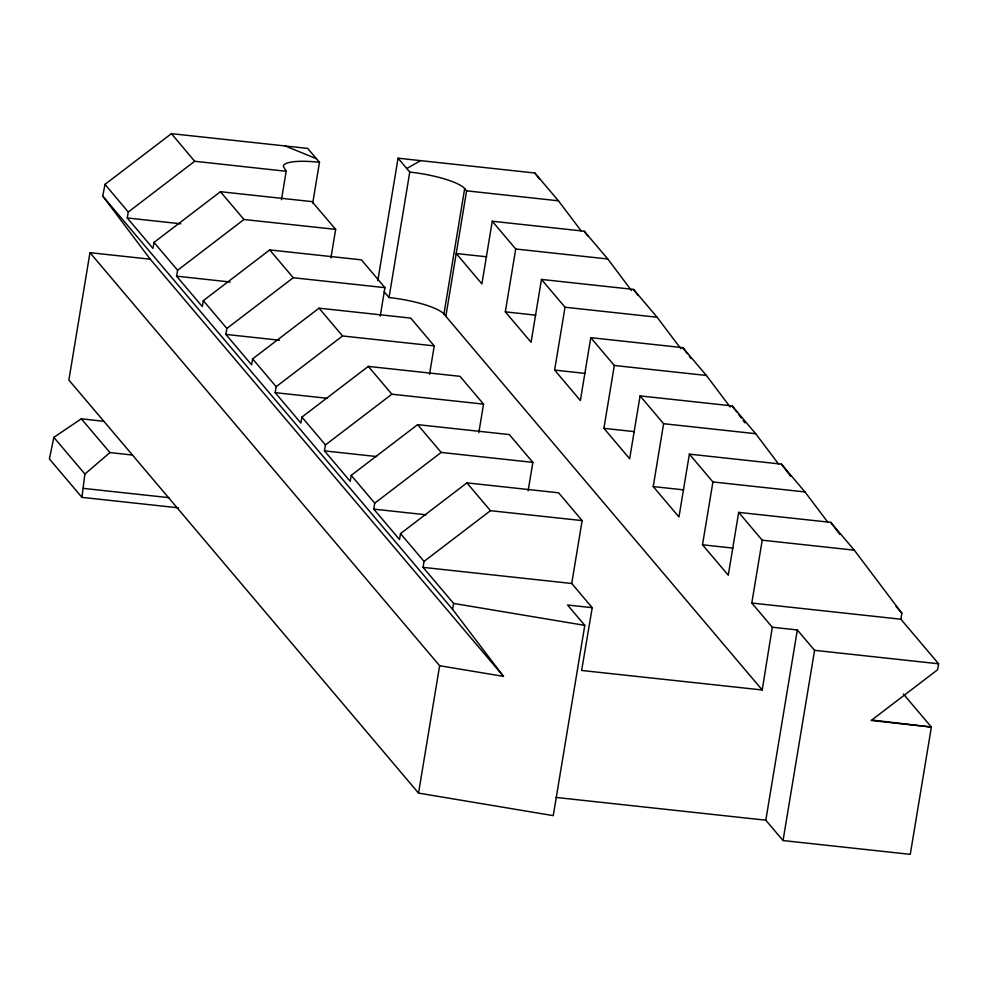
<?xml version="1.0" encoding="UTF-8"?>
<svg xmlns="http://www.w3.org/2000/svg" width="988" height="988" viewBox="0 0 988 988"><rect width="100%" height="100%" fill="white"/><g stroke="black" fill="none" stroke-linecap="round" stroke-linejoin="round"><path stroke-width="1.48" d="M178.42 507.832L81.918 497.359L84.882 474.03L109.952 452.59L132.478 455.036L418.529 793.105L553.255 815.643L584.785 625.379L567.557 605.014L592.22 607.694L581.636 670.469L762.217 689.97L772.295 627.244L751.806 603.038L762.217 540.189L738.678 512.377L728.267 575.226L702.505 544.796L712.916 481.946L689.377 454.134L678.966 516.996L653.216 486.565L663.615 423.704L640.076 395.904L629.665 458.753L603.915 428.323L614.314 365.474L590.775 337.661L580.376 400.523L554.614 370.092L565.025 307.231L541.473 279.431L531.075 342.28L505.313 311.85L515.724 249.001L492.259 221.226L481.897 283.889L456.221 253.508L466.595 190.845L464.669 188.572A46.72 10.176 9.4 0 0 409.773 172.073L398.065 158.191L377.811 280.629M132.478 455.036L68.864 380.047L89.97 252.669L439.635 665.727L503.485 676.372L452.615 609.374L453.591 603.421L423.062 567.359L424.05 561.394L490.468 510.685L582.142 520.602L571.731 583.488L592.22 607.694M380.232 316.098L384.95 287.656L361.41 259.844L269.724 249.927L203.306 300.636L202.33 306.601L176.568 276.171L177.618 270.255L243.974 219.497L335.661 229.377L330.943 257.843M429.533 374.341L434.251 345.899L410.699 318.087L319.025 308.17L252.607 358.879L251.619 364.831L225.869 334.413L226.857 328.448L293.263 277.739L384.95 287.656M281.469 199.712L286.174 171.27L283.26 166.157A46.72 10.152 9.4 0 1 319.482 162.279L312.739 203.059M478.834 432.583L483.54 404.129L460 376.329L368.326 366.4L301.908 417.109L300.92 423.074L275.17 392.644L276.146 386.691L342.564 335.969L434.251 345.899M528.135 490.826L532.841 462.372L509.302 434.572L417.628 424.642L351.209 475.351L350.221 481.317L324.459 450.886L325.447 444.921L391.866 394.212L483.54 404.129M762.217 689.97L443.933 314.036A46.72 10.176 9.4 0 0 389.037 297.536L409.761 172.06M582.142 520.602L558.603 492.802L466.916 482.873L400.511 533.594L399.523 539.547L373.76 509.116L374.748 503.164L441.167 452.442L532.841 462.372M443.933 314.036L464.669 188.572M445.847 316.333L456.221 253.508L486.602 256.806M418.529 793.105L439.635 665.727M903.44 694.07L931.375 727.057L910.269 854.348L783.039 840.553L765.811 820.188L797.341 629.961L772.295 627.244M783.039 840.553L814.569 650.326L797.341 629.961M872.33 720.079L931.375 727.057L871.194 720.474L937.612 669.74L938.6 663.788L900.871 619.217L901.859 613.252L854.287 550.168L830.747 522.368L738.678 512.377M335.661 229.377L312.035 201.626L220.423 191.709L154.005 242.418L152.992 248.396L127.23 217.965L128.279 212.025L194.673 161.266L286.174 171.27M319.482 162.279L307.676 148.398L171.418 133.652L105 184.373L102.74 196.081L150.25 259.202L503.485 676.372M103.864 421.32L81.325 418.801L53.846 437.375L49.4 458.951L81.918 497.359M406.784 168.516L420.592 160.636M398.065 158.191L534.866 173.024L558.43 200.799L581.327 231.118M466.595 190.845L558.43 200.799M492.259 221.226L584.217 231.204L607.793 258.992L631.53 290.583M515.724 249.001L607.793 258.992M127.23 217.965L180.841 223.794M541.473 279.431L633.555 289.41L657.094 317.222L680.88 348.764M89.97 252.669L150.25 259.202M565.025 307.231L657.094 317.222M176.568 276.171L230.216 282M505.313 311.85L535.743 315.16M590.775 337.661L682.844 347.653L706.395 375.465L730.181 407.007M614.314 365.474L706.395 375.465M225.869 334.413L279.505 340.23M554.614 370.092L585.032 373.39M640.076 395.904L732.145 405.883L755.684 433.695L778.556 464.027M663.615 423.704L755.684 433.695M275.17 392.644L327.275 398.3M603.915 428.323L634.333 431.633M689.377 454.134L781.446 464.125L804.985 491.938L827.858 522.269M712.916 481.946L804.985 491.938M324.459 450.886L376.576 456.542M653.216 486.565L683.634 489.863M762.217 540.189L854.287 550.168M373.76 509.116L425.877 514.773M702.505 544.796L732.935 548.105M83.4 488.381L169.183 497.693M423.062 567.359L571.731 583.488M751.806 603.038L900.871 619.217M814.569 650.326L938.6 663.788M555.935 797.427L765.811 820.188M453.591 603.421L584.785 625.379M285.149 145.952L316.432 158.71M895.98 606.299L901.859 613.252M220.423 191.709L243.974 219.497M269.724 249.927L293.263 277.739M319.025 308.17L342.564 335.969M368.326 366.4L391.866 394.212M417.628 424.642L441.167 452.442M466.916 482.873L490.468 510.685M154.005 242.418L177.618 270.255M203.306 300.636L226.857 328.448M252.607 358.879L276.146 386.691M301.908 417.109L325.447 444.921M351.209 475.351L374.748 503.164M400.511 533.594L424.05 561.394M102.74 196.081L452.615 609.374M81.325 418.801L109.952 452.59M53.846 437.375L84.882 474.03M384.147 291.744L389.025 297.524M171.418 133.652L194.673 161.266M105 184.373L128.279 212.025M534.866 173.024L539.448 179.075M830.747 522.368L839.899 534.496M781.446 464.125L790.598 476.253M732.145 405.883L736.727 411.959M738.555 414.38L741.296 418.023M743.124 420.443L744.952 422.876M682.844 347.653L687.426 353.716M689.254 356.137L691.081 358.57M633.555 289.41L638.125 295.474M584.217 231.204L587.885 236.058"/></g></svg>
